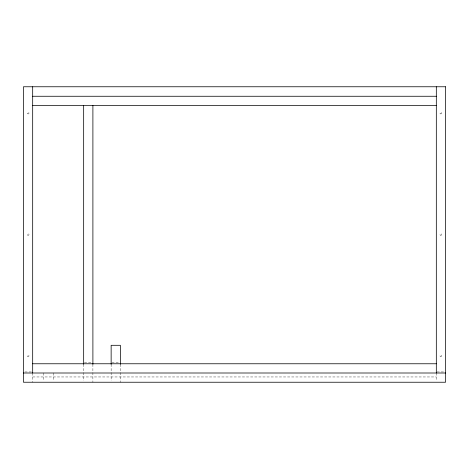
<?xml version="1.0" encoding="UTF-8"?>
<svg xmlns="http://www.w3.org/2000/svg" width="469" height="469" viewBox="0 0 469 469"><rect width="100%" height="100%" fill="white"/><g stroke="black" fill="none" stroke-linecap="round" stroke-linejoin="round"><path stroke-width="0.35" stroke-dasharray="2.35 1.76" d="M84.373 362.185L92.182 362.185M111.851 362.185L119.665 362.185M24.869 371.946L31.974 371.946M437.026 371.946L444.131 371.946M32.683 376.959L436.317 376.959M436.317 373.002L436.317 380.863M120.375 364.331L120.375 382.235M111.141 364.331L111.141 380.805M92.897 364.331L92.897 382.235M83.664 364.331L83.664 380.805M53.788 373.002L53.788 380.816M43.236 373.002L43.236 380.816M32.683 373.002L32.683 382.235M27.8 235.186A0.791 0.791 0 0 0 28.99 234.5A0.791 0.791 0 0 0 27.8 233.814A0.791 0.791 0 0 0 27.8 235.186M27.8 356.54A0.791 0.791 0 0 0 28.99 355.854A0.791 0.791 0 0 0 27.8 355.168A0.791 0.791 0 0 0 27.8 356.54M27.8 113.832A0.791 0.791 0 0 0 28.99 113.146A0.791 0.791 0 0 0 27.8 112.46A0.791 0.791 0 0 0 27.8 113.832M440.403 113.832A0.791 0.791 0 0 0 441.593 113.146A0.791 0.791 0 0 0 440.403 112.46A0.791 0.791 0 0 0 440.403 113.832M440.403 235.186A0.791 0.791 0 0 0 441.593 234.5A0.791 0.791 0 0 0 440.403 233.814A0.791 0.791 0 0 0 440.403 235.186M440.403 356.54A0.791 0.791 0 0 0 441.593 355.854A0.791 0.791 0 0 0 440.403 355.168A0.791 0.791 0 0 0 440.403 356.54"/><path stroke-width="0.7" d="M32.683 96.262L436.317 96.262M32.683 105.496L436.317 105.496M32.683 363.768L436.317 363.768M23.45 373.002L445.55 373.002M436.317 86.765L436.317 373.002M120.375 364.331L120.375 345.301L111.141 345.301L111.141 364.331M92.897 105.496L92.897 364.331M83.664 105.496L83.664 364.331M32.683 86.765L32.683 373.002M445.55 86.765L23.45 86.765L23.45 382.235L445.55 382.235L445.55 86.765"/></g></svg>
